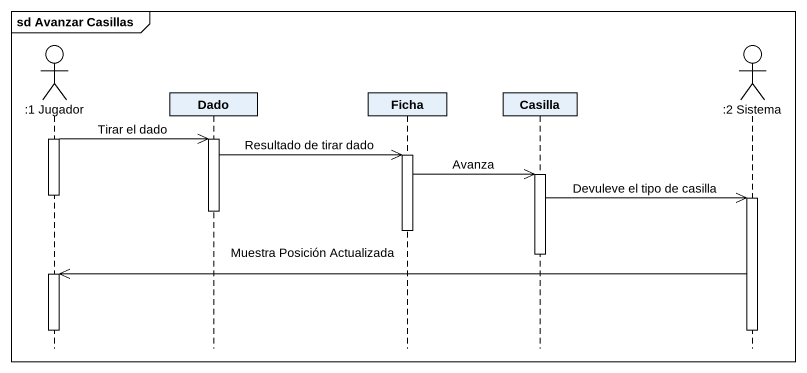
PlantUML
@startuml
mainframe sd Avanzar Casillas
hide footbox
actor ":1 Jugador" as a1_Jugador
participant Dado
participant Ficha
participant Casilla
actor ":2 Sistema" as a2_Sistema

activate a1_Jugador
a1_Jugador ->> Dado : Tirar el dado
activate Dado
Dado ->> Ficha : Resultado de tirar dado
activate Ficha
Ficha ->> Casilla : Avanza
activate Casilla
deactivate a1_Jugador
Casilla ->> a2_Sistema : Devuleve el tipo de casilla
activate a2_Sistema
deactivate Dado
deactivate Ficha
deactivate Casilla
a2_Sistema ->> a1_Jugador : Muestra Posición Actualizada
activate a1_Jugador
deactivate a1_Jugador
deactivate a2_Sistema
@enduml
